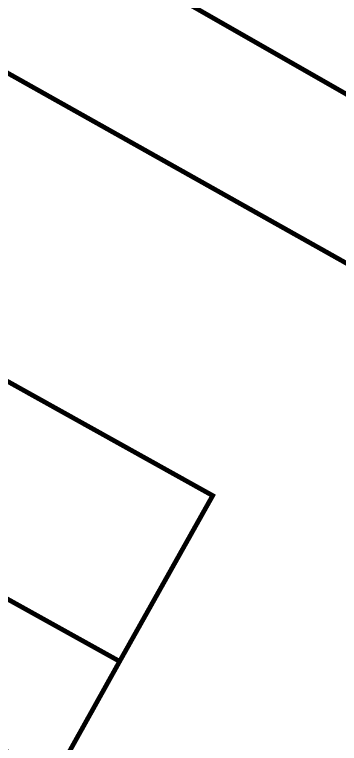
# Model space of a CAD drawing. Header units: inches. Extents: x 350994 to 353538, y 1581369 to 1583842.
# Drawn here: x 351557.34 to 351564.22, y 1583631.91 to 1583647.36 of the extents above; entities that cross this region are included whole.
import ezdxf

# ---------------------------------------------------------------- set-up
doc = ezdxf.new("R2010")
doc.units = ezdxf.units.IN
doc.header["$MEASUREMENT"] = 0
doc.linetypes.add('1', pattern=[0])
doc.linetypes.add('ACAD_ISO03W100', pattern=[30, 12, -18])
for name, color, linetype in [('BOUNDARY', 5, 'Continuous'), ('CW', 94, '1'), ("ROAD'S", 1, '1')]:
    doc.layers.add(name, color=color, linetype=linetype)

msp = doc.modelspace()

# ---------------------------------------------------------------- linework, layer by layer
at = {"layer": 'BOUNDARY', "lineweight": 5, "const_width": 0.1, "elevation": 90.928}
msp.add_lwpolyline([(351529.135, 1583655.225), (351561.537, 1583637.161), (351559.566, 1583633.646), (351527.056, 1583651.73), (351529.135, 1583655.225)], dxfattribs=at)
at = {"layer": 'CW', "linetype": 'ACAD_ISO03W100', "lineweight": 5, "ltscale": 0.1, "const_width": 0.1, "elevation": 90.928}
msp.add_lwpolyline([(351559.566, 1583633.646), (351558.19, 1583631.175), (351524.581, 1583649.892), (351525.895, 1583652.315), (351527.056, 1583651.73)], dxfattribs=at)
at = {"layer": "ROAD'S", "lineweight": 5, "const_width": 0.1}
for points in [[(351690.565, 1583577.209), (351686.872, 1583577.92), (351641.894, 1583602.678), (351604.263, 1583623.777), (351567.04, 1583644.144), (351504.034, 1583680.187), (351511.059, 1583699.81), (351514.062, 1583701.352), (351516.836, 1583701.421), (351523.164, 1583698.197), (351585.911, 1583663.826)], [(351679.959, 1583545.791), (351688.601, 1583572.181), (351685.414, 1583575.058), (351640.429, 1583599.933), (351602.434, 1583620.59), (351565.56, 1583641.418), (351502.838, 1583676.673)]]:
    msp.add_lwpolyline(points, dxfattribs=at)

doc.saveas('drawing.dxf')
